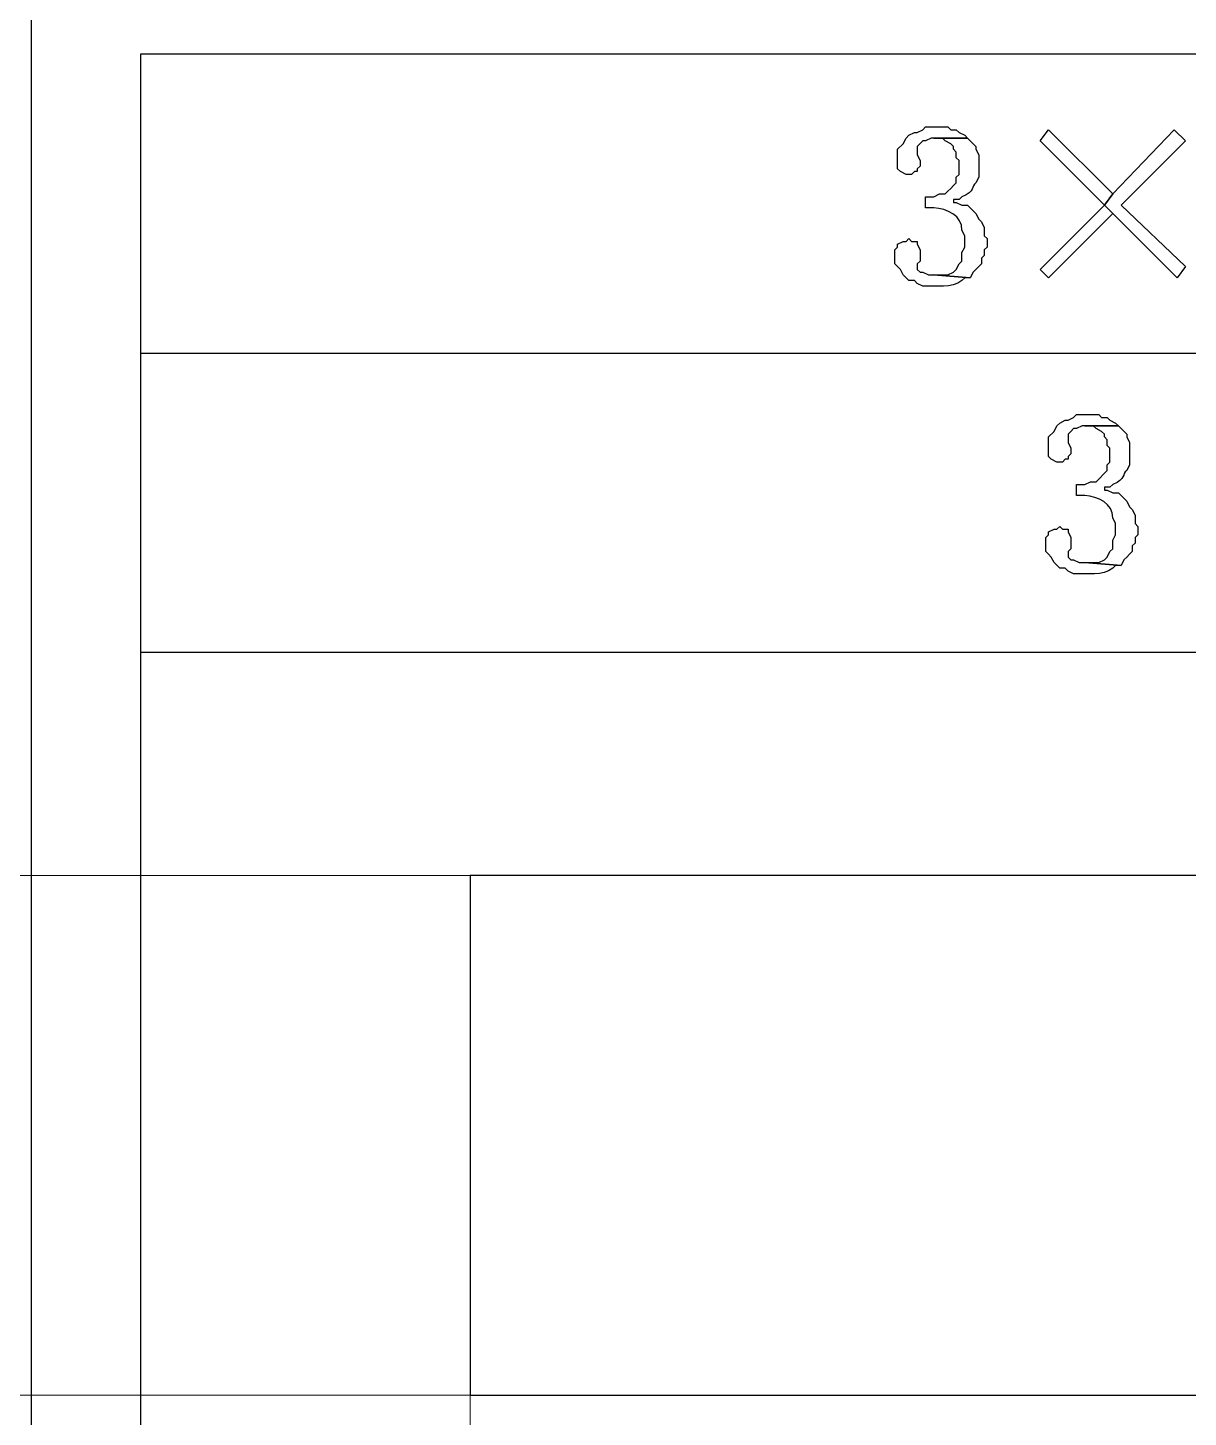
# Model space of a CAD drawing. Header units: centimetres. Extents: x -20.7 to 20.7, y -14.5 to 14.5.
# Drawn here: x -13.185 to -12.306, y 3.068 to 4.121 of the extents above; entities that cross this region are included whole.
import ezdxf

# ---------------------------------------------------------------- set-up
doc = ezdxf.new("R2010")
doc.units = ezdxf.units.CM
doc.header["$MEASUREMENT"] = 0
doc.layers.add('layer 1', color=7, linetype='Continuous')

msp = doc.modelspace()

# ---------------------------------------------------------------- linework, layer by layer
at = {"layer": 'layer 1', "lineweight": 9}
msp.add_open_spline([(19.88612, 13.89874), (19.88612, 13.89874), (-20.11465, 13.89874), (-20.11465, 13.89874), (-20.11465, 13.89874), (-20.11465, 13.89874), (-20.11465, -13.80208), (-20.11465, -13.80208)], degree=3, knots=[0, 0, 0, 0, 0.3333333, 0.3333333, 0.3333333, 0.3333333, 1, 1, 1, 1], dxfattribs=at)
at = {"layer": 'layer 1', "lineweight": 13}
for points in [[(-13.18257, 3.3662), (-13.18257, 3.3662), (-13.18257, 8.38694), (-13.18257, 8.38694)], [(-11.60988, 3.47839), (-11.60988, 3.47839), (-15.55112, 3.47839), (-15.55112, 3.47839)], [(-12.85025, 3.25826), (-12.85025, 3.25826), (-12.85025, 1.63266), (-12.85025, 1.63266)], [(-11.60988, 3.08469), (-11.60988, 3.08469), (-15.55112, 3.08469), (-15.55112, 3.08469)]]:
    msp.add_open_spline(points, degree=3, dxfattribs=at)
at = {"layer": 'layer 1', "lineweight": 20}
msp.add_open_spline([(-8.55553, 0.01129), (-8.55553, 0.01129), (-8.57247, 0.51082), (-8.57247, 0.51082), (-8.57247, 0.51082), (-8.57247, 0.51082), (-12.1708, 0.51082), (-12.1708, 0.51082), (-12.1708, 0.51082), (-12.1708, 0.51082), (-12.1835, 0.01129), (-12.1835, 0.01129), (-12.1835, 0.01129), (-12.1835, 0.01129), (-14.84415, 0.01129), (-14.84415, 0.01129), (-14.84415, 0.01129), (-14.84415, 0.01129), (-14.88225, 2.36079), (-14.88225, 2.36079), (-14.88225, 2.36079), (-14.88225, 2.36079), (-14.86955, 3.21169), (-14.86955, 3.21169), (-14.86955, 3.21169), (-14.86955, 3.21169), (-13.83238, 3.21169), (-13.83238, 3.21169), (-13.83238, 3.21169), (-13.83238, 3.21169), (-13.78793, 5.86176), (-13.78793, 5.86176), (-13.78793, 5.86176), (-13.78793, 5.86176), (-12.63223, 5.86176), (-12.63223, 5.86176), (-12.63223, 5.86176), (-12.63223, 5.86176), (-12.6026, 7.76252), (-12.6026, 7.76252), (-12.6026, 7.76252), (-12.6026, 7.76252), (-8.16395, 7.76252), (-8.16395, 7.76252), (-8.16395, 7.76252), (-8.16395, 7.76252), (-8.1322, 5.86176), (-8.1322, 5.86176), (-8.1322, 5.86176), (-8.1322, 5.86176), (-6.97862, 5.86176), (-6.97862, 5.86176), (-6.97862, 5.86176), (-6.97862, 5.86176), (-6.93417, 3.21169), (-6.93417, 3.21169), (-6.93417, 3.21169), (-6.93417, 3.21169), (-5.897, 3.21169), (-5.897, 3.21169), (-5.897, 3.21169), (-5.897, 3.21169), (-5.88218, 2.36079), (-5.88218, 2.36079), (-5.88218, 2.36079), (-5.88218, 2.36079), (-5.9224, 0.01129), (-5.9224, 0.01129), (-5.9224, 0.01129), (-5.9224, 0.01129), (-8.55553, 0.01129), (-8.55553, 0.01129)], degree=3, knots=[0, 0, 0, 0, 0.0526316, 0.0526316, 0.0526316, 0.0526316, 0.1052632, 0.1052632, 0.1052632, 0.1052632, 0.1578947, 0.1578947, 0.1578947, 0.1578947, 0.2105263, 0.2105263, 0.2105263, 0.2105263, 0.2631579, 0.2631579, 0.2631579, 0.2631579, 0.3157895, 0.3157895, 0.3157895, 0.3157895, 0.3684211, 0.3684211, 0.3684211, 0.3684211, 0.4210526, 0.4210526, 0.4210526, 0.4210526, 0.4736842, 0.4736842, 0.4736842, 0.4736842, 0.5263158, 0.5263158, 0.5263158, 0.5263158, 0.5789474, 0.5789474, 0.5789474, 0.5789474, 0.6315789, 0.6315789, 0.6315789, 0.6315789, 0.6842105, 0.6842105, 0.6842105, 0.6842105, 0.7368421, 0.7368421, 0.7368421, 0.7368421, 0.7894737, 0.7894737, 0.7894737, 0.7894737, 0.8421053, 0.8421053, 0.8421053, 0.8421053, 0.8947368, 0.8947368, 0.8947368, 0.8947368, 1, 1, 1, 1], dxfattribs=at)
at = {"layer": 'layer 1', "lineweight": 25}
for points, knots in [([(-12.38458, 5.76439), (-12.38458, 5.76439), (-12.49042, 5.82789), (-12.49042, 5.82789), (-12.49042, 5.82789), (-12.49042, 5.82789), (-12.5391, 5.85117), (-12.5391, 5.85117), (-12.5391, 5.85117), (-12.5391, 5.85117), (-12.56238, 5.85964), (-12.56238, 5.85964), (-12.56238, 5.85964), (-12.56238, 5.85964), (-12.58143, 5.86176), (-12.58143, 5.86176), (-12.58143, 5.86176), (-12.58143, 5.86176), (-13.644, 5.86176), (-13.644, 5.86176), (-13.644, 5.86176), (-13.70859, 5.86183), (-13.74066, 5.86786), (-13.78158, 5.80037), (-13.78158, 5.80037), (-13.78158, 5.80037), (-13.78793, 5.76439), (-13.78793, 5.76439), (-13.78793, 5.76439), (-13.78793, 5.76439), (-13.83238, 3.21169), (-13.83238, 3.21169)], [0, 0, 0, 0, 0.1111111, 0.1111111, 0.1111111, 0.1111111, 0.2222222, 0.2222222, 0.2222222, 0.2222222, 0.3333333, 0.3333333, 0.3333333, 0.3333333, 0.4444444, 0.4444444, 0.4444444, 0.4444444, 0.5555556, 0.5555556, 0.5555556, 0.5555556, 0.6666667, 0.6666667, 0.6666667, 0.6666667, 0.7777778, 0.7777778, 0.7777778, 0.7777778, 1, 1, 1, 1]), ([(-13.18257, 5.63951), (-13.18257, 5.63951), (-7.58398, 5.63951), (-7.58398, 5.63951), (-7.58398, 5.63951), (-7.58398, 5.63951), (-7.58398, 2.46239), (-7.58398, 2.46239)], [0, 0, 0, 0, 0.3333333, 0.3333333, 0.3333333, 0.3333333, 1, 1, 1, 1]), ([(-7.66653, 4.10069), (-7.66653, 4.10069), (-13.10002, 4.10069), (-13.10002, 4.10069), (-13.10002, 4.10069), (-13.10002, 4.10069), (-13.10002, 2.74602), (-13.10002, 2.74602)], [0, 0, 0, 0, 0.3333333, 0.3333333, 0.3333333, 0.3333333, 1, 1, 1, 1]), ([(-12.85025, 3.08469), (-12.85025, 3.08469), (-12.85025, 3.47839), (-12.85025, 3.47839), (-12.85025, 3.47839), (-12.85025, 3.47839), (-9.93348, 3.47839), (-9.93348, 3.47839), (-9.93348, 3.47839), (-9.93348, 3.47839), (-9.93348, 3.08469), (-9.93348, 3.08469), (-9.93348, 3.08469), (-9.93348, 3.08469), (-12.85025, 3.08469), (-12.85025, 3.08469)], [0, 0, 0, 0, 0.2, 0.2, 0.2, 0.2, 0.4, 0.4, 0.4, 0.4, 0.6, 0.6, 0.6, 0.6, 1, 1, 1, 1])]:
    msp.add_open_spline(points, degree=3, knots=knots, dxfattribs=at)
for points in [[(-13.18257, 2.46239), (-13.18257, 2.46239), (-13.18257, 5.63951), (-13.18257, 5.63951)], [(-13.10002, 3.87421), (-13.10002, 3.87421), (-10.98335, 3.87421), (-10.98335, 3.87421)], [(-13.10002, 3.64772), (-13.10002, 3.64772), (-7.66653, 3.64772), (-7.66653, 3.64772)]]:
    msp.add_open_spline(points, degree=3, dxfattribs=at)
at = {"layer": 'layer 1'}
for points, knots in [([(-12.49677, 4.04565), (-12.49677, 4.04565), (-12.50523, 4.04565), (-12.50523, 4.04565), (-12.50523, 4.04565), (-12.50523, 4.04565), (-12.50735, 4.04354), (-12.50735, 4.04354), (-12.50735, 4.04354), (-12.50735, 4.04354), (-12.51158, 4.04142), (-12.51158, 4.04142), (-12.51158, 4.04142), (-12.51158, 4.04142), (-12.5137, 4.04142), (-12.5137, 4.04142), (-12.5137, 4.04142), (-12.5137, 4.04142), (-12.51793, 4.0393), (-12.51793, 4.0393), (-12.51793, 4.0393), (-12.51793, 4.0393), (-12.52005, 4.03719), (-12.52005, 4.03719), (-12.52005, 4.03719), (-12.52005, 4.03719), (-12.52217, 4.03295), (-12.52217, 4.03295), (-12.52217, 4.03295), (-12.52217, 4.03295), (-12.5264, 4.02872), (-12.5264, 4.02872), (-12.5264, 4.02872), (-12.5264, 4.02872), (-12.5264, 4.0139), (-12.5264, 4.0139), (-12.5264, 4.0139), (-12.5264, 4.0139), (-12.52428, 4.01179), (-12.52428, 4.01179), (-12.52428, 4.01179), (-12.52428, 4.01179), (-12.52005, 4.00967), (-12.52005, 4.00967), (-12.52005, 4.00967), (-12.52005, 4.00967), (-12.51582, 4.00967), (-12.51582, 4.00967), (-12.51582, 4.00967), (-12.51582, 4.00967), (-12.5137, 4.01179), (-12.5137, 4.01179), (-12.5137, 4.01179), (-12.5137, 4.01179), (-12.51158, 4.01179), (-12.51158, 4.01179), (-12.51158, 4.01179), (-12.51158, 4.01179), (-12.51158, 4.0139), (-12.51158, 4.0139), (-12.51158, 4.0139), (-12.51158, 4.0139), (-12.50947, 4.01602), (-12.50947, 4.01602), (-12.50947, 4.01602), (-12.50947, 4.01602), (-12.50947, 4.02025), (-12.50947, 4.02025), (-12.50947, 4.02025), (-12.50947, 4.02025), (-12.51158, 4.02449), (-12.51158, 4.02449), (-12.51158, 4.02449), (-12.51158, 4.02449), (-12.51158, 4.03084), (-12.51158, 4.03084), (-12.51158, 4.03084), (-12.51158, 4.03084), (-12.50735, 4.03507), (-12.50735, 4.03507), (-12.50735, 4.03507), (-12.50735, 4.03507), (-12.50523, 4.03507), (-12.50523, 4.03507), (-12.50523, 4.03507), (-12.50523, 4.03507), (-12.501, 4.03719), (-12.501, 4.03719), (-12.501, 4.03719), (-12.501, 4.03719), (-12.47348, 4.03719), (-12.47348, 4.03719), (-12.47348, 4.03719), (-12.47348, 4.03719), (-12.4756, 4.0393), (-12.4756, 4.0393), (-12.4756, 4.0393), (-12.4756, 4.0393), (-12.47983, 4.04142), (-12.47983, 4.04142), (-12.47983, 4.04142), (-12.47983, 4.04142), (-12.48195, 4.04354), (-12.48195, 4.04354), (-12.48195, 4.04354), (-12.48195, 4.04354), (-12.48618, 4.04354), (-12.48618, 4.04354), (-12.48618, 4.04354), (-12.48618, 4.04354), (-12.4883, 4.04565), (-12.4883, 4.04565), (-12.4883, 4.04565), (-12.4883, 4.04565), (-12.49253, 4.04565), (-12.49253, 4.04565), (-12.49253, 4.04565), (-12.49253, 4.04565), (-12.49677, 4.04565), (-12.49677, 4.04565)], [0, 0, 0, 0, 0.0322581, 0.0322581, 0.0322581, 0.0322581, 0.0645161, 0.0645161, 0.0645161, 0.0645161, 0.0967742, 0.0967742, 0.0967742, 0.0967742, 0.1290323, 0.1290323, 0.1290323, 0.1290323, 0.1612903, 0.1612903, 0.1612903, 0.1612903, 0.1935484, 0.1935484, 0.1935484, 0.1935484, 0.2258065, 0.2258065, 0.2258065, 0.2258065, 0.2580645, 0.2580645, 0.2580645, 0.2580645, 0.2903226, 0.2903226, 0.2903226, 0.2903226, 0.3225806, 0.3225806, 0.3225806, 0.3225806, 0.3548387, 0.3548387, 0.3548387, 0.3548387, 0.3870968, 0.3870968, 0.3870968, 0.3870968, 0.4193548, 0.4193548, 0.4193548, 0.4193548, 0.4516129, 0.4516129, 0.4516129, 0.4516129, 0.483871, 0.483871, 0.483871, 0.483871, 0.516129, 0.516129, 0.516129, 0.516129, 0.5483871, 0.5483871, 0.5483871, 0.5483871, 0.5806452, 0.5806452, 0.5806452, 0.5806452, 0.6129032, 0.6129032, 0.6129032, 0.6129032, 0.6451613, 0.6451613, 0.6451613, 0.6451613, 0.6774194, 0.6774194, 0.6774194, 0.6774194, 0.7096774, 0.7096774, 0.7096774, 0.7096774, 0.7419355, 0.7419355, 0.7419355, 0.7419355, 0.7741935, 0.7741935, 0.7741935, 0.7741935, 0.8064516, 0.8064516, 0.8064516, 0.8064516, 0.8387097, 0.8387097, 0.8387097, 0.8387097, 0.8709677, 0.8709677, 0.8709677, 0.8709677, 0.9032258, 0.9032258, 0.9032258, 0.9032258, 0.9354839, 0.9354839, 0.9354839, 0.9354839, 1, 1, 1, 1]), ([(-12.4121, 4.04354), (-12.4121, 4.04354), (-12.41845, 4.03507), (-12.41845, 4.03507), (-12.41845, 4.03507), (-12.41845, 4.03507), (-12.36977, 3.98639), (-12.36977, 3.98639), (-12.36977, 3.98639), (-12.36977, 3.98639), (-12.36342, 3.99486), (-12.36342, 3.99486), (-12.36342, 3.99486), (-12.36342, 3.99486), (-12.4121, 4.04354), (-12.4121, 4.04354)], [0, 0, 0, 0, 0.2, 0.2, 0.2, 0.2, 0.4, 0.4, 0.4, 0.4, 0.6, 0.6, 0.6, 0.6, 1, 1, 1, 1]), ([(-12.31685, 4.04354), (-12.31685, 4.04354), (-12.36342, 3.99486), (-12.36342, 3.99486), (-12.36342, 3.99486), (-12.36342, 3.99486), (-12.36977, 3.98639), (-12.36977, 3.98639), (-12.36977, 3.98639), (-12.36977, 3.98639), (-12.31473, 3.93136), (-12.31473, 3.93136), (-12.31473, 3.93136), (-12.31473, 3.93136), (-12.30838, 3.93982), (-12.30838, 3.93982), (-12.30838, 3.93982), (-12.30838, 3.93982), (-12.35707, 3.98639), (-12.35707, 3.98639), (-12.35707, 3.98639), (-12.35707, 3.98639), (-12.30838, 4.03507), (-12.30838, 4.03507), (-12.30838, 4.03507), (-12.30838, 4.03507), (-12.31685, 4.04354), (-12.31685, 4.04354)], [0, 0, 0, 0, 0.125, 0.125, 0.125, 0.125, 0.25, 0.25, 0.25, 0.25, 0.375, 0.375, 0.375, 0.375, 0.5, 0.5, 0.5, 0.5, 0.625, 0.625, 0.625, 0.625, 0.75, 0.75, 0.75, 0.75, 1, 1, 1, 1]), ([(-12.47348, 4.03719), (-12.47348, 4.03719), (-12.49888, 4.03719), (-12.49888, 4.03719), (-12.49888, 4.03719), (-12.49888, 4.03719), (-12.49253, 4.03719), (-12.49253, 4.03719), (-12.49253, 4.03719), (-12.49253, 4.03719), (-12.49042, 4.03507), (-12.49042, 4.03507), (-12.49042, 4.03507), (-12.49042, 4.03507), (-12.48618, 4.03296), (-12.48618, 4.03296), (-12.48618, 4.03296), (-12.48618, 4.03296), (-12.48407, 4.03084), (-12.48407, 4.03084), (-12.48407, 4.03084), (-12.48407, 4.03084), (-12.48407, 4.02872), (-12.48407, 4.02872), (-12.48407, 4.02872), (-12.48407, 4.02872), (-12.48195, 4.02661), (-12.48195, 4.02661), (-12.48195, 4.02661), (-12.48195, 4.02661), (-12.48195, 4.02237), (-12.48195, 4.02237), (-12.48195, 4.02237), (-12.48195, 4.02237), (-12.47983, 4.02026), (-12.47983, 4.02026), (-12.47983, 4.02026), (-12.47983, 4.02026), (-12.47983, 4.00967), (-12.47983, 4.00967), (-12.47983, 4.00967), (-12.47983, 4.00967), (-12.48195, 4.00756), (-12.48195, 4.00756), (-12.48195, 4.00756), (-12.48195, 4.00756), (-12.48195, 4.00332), (-12.48195, 4.00332), (-12.48195, 4.00332), (-12.48195, 4.00332), (-12.48407, 4.00121), (-12.48407, 4.00121), (-12.48407, 4.00121), (-12.48407, 4.00121), (-12.48618, 3.99909), (-12.48618, 3.99909), (-12.48618, 3.99909), (-12.48618, 3.99909), (-12.4883, 3.99697), (-12.4883, 3.99697), (-12.4883, 3.99697), (-12.4883, 3.99697), (-12.49042, 3.99486), (-12.49042, 3.99486), (-12.49042, 3.99486), (-12.49042, 3.99486), (-12.49465, 3.99486), (-12.49465, 3.99486), (-12.49465, 3.99486), (-12.49465, 3.99486), (-12.49888, 3.99274), (-12.49888, 3.99274), (-12.49888, 3.99274), (-12.49888, 3.99274), (-12.50523, 3.99274), (-12.50523, 3.99274), (-12.50523, 3.99274), (-12.50523, 3.99274), (-12.50523, 3.98427), (-12.50523, 3.98427), (-12.50523, 3.98427), (-12.50523, 3.98427), (-12.49888, 3.98427), (-12.49888, 3.98427), (-12.49888, 3.98427), (-12.48918, 3.98381), (-12.47722, 3.97835), (-12.47772, 3.96734), (-12.47772, 3.96734), (-12.47772, 3.96734), (-12.4756, 3.96311), (-12.4756, 3.96311), (-12.4756, 3.96311), (-12.4756, 3.96311), (-12.4756, 3.95464), (-12.4756, 3.95464), (-12.4756, 3.95464), (-12.4756, 3.95464), (-12.47772, 3.95041), (-12.47772, 3.95041), (-12.47772, 3.95041), (-12.47772, 3.95041), (-12.47772, 3.94406), (-12.47772, 3.94406), (-12.47772, 3.94406), (-12.47772, 3.94406), (-12.47983, 3.94194), (-12.47983, 3.94194), (-12.47983, 3.94194), (-12.47983, 3.94194), (-12.48195, 3.93771), (-12.48195, 3.93771), (-12.48195, 3.93771), (-12.48195, 3.93771), (-12.48407, 3.93559), (-12.48407, 3.93559), (-12.48407, 3.93559), (-12.48407, 3.93559), (-12.4883, 3.93347), (-12.4883, 3.93347), (-12.4883, 3.93347), (-12.4883, 3.93347), (-12.49888, 3.93347), (-12.49888, 3.93347), (-12.49888, 3.93347), (-12.49888, 3.93347), (-12.47137, 3.93136), (-12.47137, 3.93136), (-12.47137, 3.93136), (-12.47137, 3.93136), (-12.46925, 3.93559), (-12.46925, 3.93559), (-12.46925, 3.93559), (-12.46925, 3.93559), (-12.46713, 3.93771), (-12.46713, 3.93771), (-12.46713, 3.93771), (-12.46713, 3.93771), (-12.4629, 3.94194), (-12.4629, 3.94194), (-12.4629, 3.94194), (-12.4629, 3.94194), (-12.4629, 3.94617), (-12.4629, 3.94617), (-12.4629, 3.94617), (-12.4629, 3.94617), (-12.46078, 3.94829), (-12.46078, 3.94829), (-12.46078, 3.94829), (-12.46078, 3.94829), (-12.46078, 3.95252), (-12.46078, 3.95252), (-12.46078, 3.95252), (-12.46078, 3.95252), (-12.45867, 3.95464), (-12.45867, 3.95464), (-12.45867, 3.95464), (-12.45867, 3.95464), (-12.45867, 3.96099), (-12.45867, 3.96099), (-12.45867, 3.96099), (-12.45867, 3.96099), (-12.46078, 3.96311), (-12.46078, 3.96311), (-12.46078, 3.96311), (-12.46078, 3.96311), (-12.46078, 3.96946), (-12.46078, 3.96946), (-12.46078, 3.96946), (-12.46078, 3.96946), (-12.4629, 3.97369), (-12.4629, 3.97369), (-12.4629, 3.97369), (-12.4629, 3.97369), (-12.46502, 3.97581), (-12.46502, 3.97581), (-12.46502, 3.97581), (-12.46502, 3.97581), (-12.46713, 3.98004), (-12.46713, 3.98004), (-12.46713, 3.98004), (-12.46713, 3.98004), (-12.47137, 3.98427), (-12.47137, 3.98427), (-12.47137, 3.98427), (-12.47137, 3.98427), (-12.47348, 3.98639), (-12.47348, 3.98639), (-12.47348, 3.98639), (-12.47348, 3.98639), (-12.47772, 3.98639), (-12.47772, 3.98639), (-12.47772, 3.98639), (-12.47772, 3.98639), (-12.48195, 3.98851), (-12.48195, 3.98851), (-12.48195, 3.98851), (-12.48195, 3.98851), (-12.48407, 3.98851), (-12.48407, 3.98851), (-12.48407, 3.98851), (-12.48407, 3.98851), (-12.48407, 3.99062), (-12.48407, 3.99062), (-12.48407, 3.99062), (-12.48407, 3.99062), (-12.47983, 3.99062), (-12.47983, 3.99062), (-12.47983, 3.99062), (-12.47983, 3.99062), (-12.47772, 3.99274), (-12.47772, 3.99274), (-12.47772, 3.99274), (-12.46734, 3.99711), (-12.47101, 4.00036), (-12.46713, 4.00332), (-12.46713, 4.00332), (-12.46713, 4.00332), (-12.46502, 4.00756), (-12.46502, 4.00756), (-12.46502, 4.00756), (-12.46502, 4.00756), (-12.46502, 4.02449), (-12.46502, 4.02449), (-12.46502, 4.02449), (-12.46502, 4.02449), (-12.46713, 4.02872), (-12.46713, 4.02872), (-12.46713, 4.02872), (-12.46713, 4.02872), (-12.46713, 4.03084), (-12.46713, 4.03084), (-12.46713, 4.03084), (-12.46713, 4.03084), (-12.47348, 4.03719), (-12.47348, 4.03719)], [0, 0, 0, 0, 0.0166667, 0.0166667, 0.0166667, 0.0166667, 0.0333333, 0.0333333, 0.0333333, 0.0333333, 0.05, 0.05, 0.05, 0.05, 0.0666667, 0.0666667, 0.0666667, 0.0666667, 0.0833333, 0.0833333, 0.0833333, 0.0833333, 0.1, 0.1, 0.1, 0.1, 0.1166667, 0.1166667, 0.1166667, 0.1166667, 0.1333333, 0.1333333, 0.1333333, 0.1333333, 0.15, 0.15, 0.15, 0.15, 0.1666667, 0.1666667, 0.1666667, 0.1666667, 0.1833333, 0.1833333, 0.1833333, 0.1833333, 0.2, 0.2, 0.2, 0.2, 0.2166667, 0.2166667, 0.2166667, 0.2166667, 0.2333333, 0.2333333, 0.2333333, 0.2333333, 0.25, 0.25, 0.25, 0.25, 0.2666667, 0.2666667, 0.2666667, 0.2666667, 0.2833333, 0.2833333, 0.2833333, 0.2833333, 0.3, 0.3, 0.3, 0.3, 0.3166667, 0.3166667, 0.3166667, 0.3166667, 0.3333333, 0.3333333, 0.3333333, 0.3333333, 0.35, 0.35, 0.35, 0.35, 0.3666667, 0.3666667, 0.3666667, 0.3666667, 0.3833333, 0.3833333, 0.3833333, 0.3833333, 0.4, 0.4, 0.4, 0.4, 0.4166667, 0.4166667, 0.4166667, 0.4166667, 0.4333333, 0.4333333, 0.4333333, 0.4333333, 0.45, 0.45, 0.45, 0.45, 0.4666667, 0.4666667, 0.4666667, 0.4666667, 0.4833333, 0.4833333, 0.4833333, 0.4833333, 0.5, 0.5, 0.5, 0.5, 0.5166667, 0.5166667, 0.5166667, 0.5166667, 0.5333333, 0.5333333, 0.5333333, 0.5333333, 0.55, 0.55, 0.55, 0.55, 0.5666667, 0.5666667, 0.5666667, 0.5666667, 0.5833333, 0.5833333, 0.5833333, 0.5833333, 0.6, 0.6, 0.6, 0.6, 0.6166667, 0.6166667, 0.6166667, 0.6166667, 0.6333333, 0.6333333, 0.6333333, 0.6333333, 0.65, 0.65, 0.65, 0.65, 0.6666667, 0.6666667, 0.6666667, 0.6666667, 0.6833333, 0.6833333, 0.6833333, 0.6833333, 0.7, 0.7, 0.7, 0.7, 0.7166667, 0.7166667, 0.7166667, 0.7166667, 0.7333333, 0.7333333, 0.7333333, 0.7333333, 0.75, 0.75, 0.75, 0.75, 0.7666667, 0.7666667, 0.7666667, 0.7666667, 0.7833333, 0.7833333, 0.7833333, 0.7833333, 0.8, 0.8, 0.8, 0.8, 0.8166667, 0.8166667, 0.8166667, 0.8166667, 0.8333333, 0.8333333, 0.8333333, 0.8333333, 0.85, 0.85, 0.85, 0.85, 0.8666667, 0.8666667, 0.8666667, 0.8666667, 0.8833333, 0.8833333, 0.8833333, 0.8833333, 0.9, 0.9, 0.9, 0.9, 0.9166667, 0.9166667, 0.9166667, 0.9166667, 0.9333333, 0.9333333, 0.9333333, 0.9333333, 0.95, 0.95, 0.95, 0.95, 0.9666667, 0.9666667, 0.9666667, 0.9666667, 1, 1, 1, 1]), ([(-12.36977, 3.98639), (-12.36977, 3.98639), (-12.41845, 3.9377), (-12.41845, 3.9377), (-12.41845, 3.9377), (-12.41845, 3.9377), (-12.4121, 3.93135), (-12.4121, 3.93135), (-12.4121, 3.93135), (-12.4121, 3.93135), (-12.36342, 3.98004), (-12.36342, 3.98004), (-12.36342, 3.98004), (-12.36342, 3.98004), (-12.36977, 3.98639), (-12.36977, 3.98639)], [0, 0, 0, 0, 0.2, 0.2, 0.2, 0.2, 0.4, 0.4, 0.4, 0.4, 0.6, 0.6, 0.6, 0.6, 1, 1, 1, 1]), ([(-12.51793, 3.96099), (-12.51793, 3.96099), (-12.52005, 3.95887), (-12.52005, 3.95887), (-12.52005, 3.95887), (-12.52005, 3.95887), (-12.52217, 3.95887), (-12.52217, 3.95887), (-12.52217, 3.95887), (-12.52217, 3.95887), (-12.5264, 3.95675), (-12.5264, 3.95675), (-12.5264, 3.95675), (-12.5264, 3.95675), (-12.5264, 3.95464), (-12.5264, 3.95464), (-12.5264, 3.95464), (-12.5264, 3.95464), (-12.52852, 3.95252), (-12.52852, 3.95252), (-12.52852, 3.95252), (-12.52852, 3.95252), (-12.52852, 3.94194), (-12.52852, 3.94194), (-12.52852, 3.94194), (-12.52852, 3.94194), (-12.52428, 3.9377), (-12.52428, 3.9377), (-12.52428, 3.9377), (-12.52428, 3.9377), (-12.52217, 3.93347), (-12.52217, 3.93347), (-12.52217, 3.93347), (-12.52217, 3.93347), (-12.52005, 3.93135), (-12.52005, 3.93135), (-12.52005, 3.93135), (-12.52005, 3.93135), (-12.51793, 3.92924), (-12.51793, 3.92924), (-12.51793, 3.92924), (-12.51793, 3.92924), (-12.5137, 3.92924), (-12.5137, 3.92924), (-12.5137, 3.92924), (-12.5137, 3.92924), (-12.51158, 3.92712), (-12.51158, 3.92712), (-12.51158, 3.92712), (-12.51158, 3.92712), (-12.50735, 3.925), (-12.50735, 3.925), (-12.50735, 3.925), (-12.49712, 3.92546), (-12.48558, 3.92314), (-12.47772, 3.92924), (-12.47772, 3.92924), (-12.47772, 3.92924), (-12.4756, 3.93135), (-12.4756, 3.93135), (-12.4756, 3.93135), (-12.4756, 3.93135), (-12.47137, 3.93135), (-12.47137, 3.93135), (-12.47137, 3.93135), (-12.47137, 3.93135), (-12.49888, 3.93347), (-12.49888, 3.93347), (-12.49888, 3.93347), (-12.49888, 3.93347), (-12.50312, 3.93347), (-12.50312, 3.93347), (-12.50312, 3.93347), (-12.50312, 3.93347), (-12.50735, 3.93559), (-12.50735, 3.93559), (-12.50735, 3.93559), (-12.50735, 3.93559), (-12.50947, 3.93559), (-12.50947, 3.93559), (-12.50947, 3.93559), (-12.50947, 3.93559), (-12.51158, 3.9377), (-12.51158, 3.9377), (-12.51158, 3.9377), (-12.51158, 3.9377), (-12.51158, 3.94194), (-12.51158, 3.94194), (-12.51158, 3.94194), (-12.51158, 3.94194), (-12.50947, 3.94405), (-12.50947, 3.94405), (-12.50947, 3.94405), (-12.50947, 3.94405), (-12.50947, 3.95252), (-12.50947, 3.95252), (-12.50947, 3.95252), (-12.50947, 3.95252), (-12.51158, 3.95675), (-12.51158, 3.95675), (-12.51158, 3.95675), (-12.51158, 3.95675), (-12.51158, 3.95887), (-12.51158, 3.95887), (-12.51158, 3.95887), (-12.51158, 3.95887), (-12.51582, 3.95887), (-12.51582, 3.95887), (-12.51582, 3.95887), (-12.51582, 3.95887), (-12.51793, 3.96099), (-12.51793, 3.96099)], [0, 0, 0, 0, 0.0344828, 0.0344828, 0.0344828, 0.0344828, 0.0689655, 0.0689655, 0.0689655, 0.0689655, 0.1034483, 0.1034483, 0.1034483, 0.1034483, 0.137931, 0.137931, 0.137931, 0.137931, 0.1724138, 0.1724138, 0.1724138, 0.1724138, 0.2068966, 0.2068966, 0.2068966, 0.2068966, 0.2413793, 0.2413793, 0.2413793, 0.2413793, 0.2758621, 0.2758621, 0.2758621, 0.2758621, 0.3103448, 0.3103448, 0.3103448, 0.3103448, 0.3448276, 0.3448276, 0.3448276, 0.3448276, 0.3793103, 0.3793103, 0.3793103, 0.3793103, 0.4137931, 0.4137931, 0.4137931, 0.4137931, 0.4482759, 0.4482759, 0.4482759, 0.4482759, 0.4827586, 0.4827586, 0.4827586, 0.4827586, 0.5172414, 0.5172414, 0.5172414, 0.5172414, 0.5517241, 0.5517241, 0.5517241, 0.5517241, 0.5862069, 0.5862069, 0.5862069, 0.5862069, 0.6206897, 0.6206897, 0.6206897, 0.6206897, 0.6551724, 0.6551724, 0.6551724, 0.6551724, 0.6896552, 0.6896552, 0.6896552, 0.6896552, 0.7241379, 0.7241379, 0.7241379, 0.7241379, 0.7586207, 0.7586207, 0.7586207, 0.7586207, 0.7931034, 0.7931034, 0.7931034, 0.7931034, 0.8275862, 0.8275862, 0.8275862, 0.8275862, 0.862069, 0.862069, 0.862069, 0.862069, 0.8965517, 0.8965517, 0.8965517, 0.8965517, 0.9310345, 0.9310345, 0.9310345, 0.9310345, 1, 1, 1, 1]), ([(-12.38247, 3.82764), (-12.38247, 3.82764), (-12.39093, 3.82764), (-12.39093, 3.82764), (-12.39093, 3.82764), (-12.39093, 3.82764), (-12.39305, 3.82552), (-12.39305, 3.82552), (-12.39305, 3.82552), (-12.39305, 3.82552), (-12.39728, 3.8234), (-12.39728, 3.8234), (-12.39728, 3.8234), (-12.39728, 3.8234), (-12.3994, 3.8234), (-12.3994, 3.8234), (-12.3994, 3.8234), (-12.3994, 3.8234), (-12.40363, 3.82129), (-12.40363, 3.82129), (-12.40363, 3.82129), (-12.40363, 3.82129), (-12.40575, 3.81917), (-12.40575, 3.81917), (-12.40575, 3.81917), (-12.40575, 3.81917), (-12.40787, 3.81494), (-12.40787, 3.81494), (-12.40787, 3.81494), (-12.40787, 3.81494), (-12.4121, 3.8107), (-12.4121, 3.8107), (-12.4121, 3.8107), (-12.4121, 3.8107), (-12.4121, 3.79589), (-12.4121, 3.79589), (-12.4121, 3.79589), (-12.4121, 3.79589), (-12.40998, 3.79377), (-12.40998, 3.79377), (-12.40998, 3.79377), (-12.40998, 3.79377), (-12.40575, 3.79165), (-12.40575, 3.79165), (-12.40575, 3.79165), (-12.40575, 3.79165), (-12.40152, 3.79165), (-12.40152, 3.79165), (-12.40152, 3.79165), (-12.40152, 3.79165), (-12.3994, 3.79377), (-12.3994, 3.79377), (-12.3994, 3.79377), (-12.3994, 3.79377), (-12.39728, 3.79377), (-12.39728, 3.79377), (-12.39728, 3.79377), (-12.39728, 3.79377), (-12.39728, 3.79589), (-12.39728, 3.79589), (-12.39728, 3.79589), (-12.39728, 3.79589), (-12.39517, 3.798), (-12.39517, 3.798), (-12.39517, 3.798), (-12.39517, 3.798), (-12.39517, 3.80224), (-12.39517, 3.80224), (-12.39517, 3.80224), (-12.39517, 3.80224), (-12.39728, 3.80647), (-12.39728, 3.80647), (-12.39728, 3.80647), (-12.39728, 3.80647), (-12.39728, 3.81282), (-12.39728, 3.81282), (-12.39728, 3.81282), (-12.39728, 3.81282), (-12.39517, 3.81494), (-12.39517, 3.81494), (-12.39517, 3.81494), (-12.39517, 3.81494), (-12.39305, 3.81705), (-12.39305, 3.81705), (-12.39305, 3.81705), (-12.39305, 3.81705), (-12.39093, 3.81705), (-12.39093, 3.81705), (-12.39093, 3.81705), (-12.39093, 3.81705), (-12.3867, 3.81917), (-12.3867, 3.81917), (-12.3867, 3.81917), (-12.3867, 3.81917), (-12.35918, 3.81917), (-12.35918, 3.81917), (-12.35918, 3.81917), (-12.35918, 3.81917), (-12.3613, 3.82129), (-12.3613, 3.82129), (-12.3613, 3.82129), (-12.3613, 3.82129), (-12.36553, 3.8234), (-12.36553, 3.8234), (-12.36553, 3.8234), (-12.36553, 3.8234), (-12.36765, 3.82552), (-12.36765, 3.82552), (-12.36765, 3.82552), (-12.36765, 3.82552), (-12.37188, 3.82552), (-12.37188, 3.82552), (-12.37188, 3.82552), (-12.37188, 3.82552), (-12.374, 3.82764), (-12.374, 3.82764), (-12.374, 3.82764), (-12.374, 3.82764), (-12.37823, 3.82764), (-12.37823, 3.82764), (-12.37823, 3.82764), (-12.37823, 3.82764), (-12.38247, 3.82764), (-12.38247, 3.82764)], [0, 0, 0, 0, 0.03125, 0.03125, 0.03125, 0.03125, 0.0625, 0.0625, 0.0625, 0.0625, 0.09375, 0.09375, 0.09375, 0.09375, 0.125, 0.125, 0.125, 0.125, 0.15625, 0.15625, 0.15625, 0.15625, 0.1875, 0.1875, 0.1875, 0.1875, 0.21875, 0.21875, 0.21875, 0.21875, 0.25, 0.25, 0.25, 0.25, 0.28125, 0.28125, 0.28125, 0.28125, 0.3125, 0.3125, 0.3125, 0.3125, 0.34375, 0.34375, 0.34375, 0.34375, 0.375, 0.375, 0.375, 0.375, 0.40625, 0.40625, 0.40625, 0.40625, 0.4375, 0.4375, 0.4375, 0.4375, 0.46875, 0.46875, 0.46875, 0.46875, 0.5, 0.5, 0.5, 0.5, 0.53125, 0.53125, 0.53125, 0.53125, 0.5625, 0.5625, 0.5625, 0.5625, 0.59375, 0.59375, 0.59375, 0.59375, 0.625, 0.625, 0.625, 0.625, 0.65625, 0.65625, 0.65625, 0.65625, 0.6875, 0.6875, 0.6875, 0.6875, 0.71875, 0.71875, 0.71875, 0.71875, 0.75, 0.75, 0.75, 0.75, 0.78125, 0.78125, 0.78125, 0.78125, 0.8125, 0.8125, 0.8125, 0.8125, 0.84375, 0.84375, 0.84375, 0.84375, 0.875, 0.875, 0.875, 0.875, 0.90625, 0.90625, 0.90625, 0.90625, 0.9375, 0.9375, 0.9375, 0.9375, 1, 1, 1, 1]), ([(-12.35918, 3.81917), (-12.35918, 3.81917), (-12.38458, 3.81917), (-12.38458, 3.81917), (-12.38458, 3.81917), (-12.38458, 3.81917), (-12.37823, 3.81917), (-12.37823, 3.81917), (-12.37823, 3.81917), (-12.37823, 3.81917), (-12.37612, 3.81706), (-12.37612, 3.81706), (-12.37612, 3.81706), (-12.37612, 3.81706), (-12.37188, 3.81494), (-12.37188, 3.81494), (-12.37188, 3.81494), (-12.37188, 3.81494), (-12.36977, 3.81282), (-12.36977, 3.81282), (-12.36977, 3.81282), (-12.36977, 3.81282), (-12.36977, 3.81071), (-12.36977, 3.81071), (-12.36977, 3.81071), (-12.36977, 3.81071), (-12.36765, 3.80859), (-12.36765, 3.80859), (-12.36765, 3.80859), (-12.36765, 3.80859), (-12.36765, 3.80436), (-12.36765, 3.80436), (-12.36765, 3.80436), (-12.36765, 3.80436), (-12.36553, 3.80224), (-12.36553, 3.80224), (-12.36553, 3.80224), (-12.36553, 3.80224), (-12.36553, 3.79166), (-12.36553, 3.79166), (-12.36553, 3.79166), (-12.36553, 3.79166), (-12.36765, 3.78954), (-12.36765, 3.78954), (-12.36765, 3.78954), (-12.36765, 3.78954), (-12.36765, 3.78531), (-12.36765, 3.78531), (-12.36765, 3.78531), (-12.36765, 3.78531), (-12.37612, 3.77684), (-12.37612, 3.77684), (-12.37612, 3.77684), (-12.37612, 3.77684), (-12.38035, 3.77684), (-12.38035, 3.77684), (-12.38035, 3.77684), (-12.38035, 3.77684), (-12.38458, 3.77472), (-12.38458, 3.77472), (-12.38458, 3.77472), (-12.38458, 3.77472), (-12.39093, 3.77472), (-12.39093, 3.77472), (-12.39093, 3.77472), (-12.39093, 3.77472), (-12.39093, 3.76626), (-12.39093, 3.76626), (-12.39093, 3.76626), (-12.39093, 3.76626), (-12.38458, 3.76626), (-12.38458, 3.76626), (-12.38458, 3.76626), (-12.37488, 3.7658), (-12.36292, 3.76033), (-12.36342, 3.74932), (-12.36342, 3.74932), (-12.36342, 3.74932), (-12.3613, 3.74509), (-12.3613, 3.74509), (-12.3613, 3.74509), (-12.3613, 3.74509), (-12.3613, 3.73662), (-12.3613, 3.73662), (-12.3613, 3.73662), (-12.3613, 3.73662), (-12.36342, 3.73239), (-12.36342, 3.73239), (-12.36342, 3.73239), (-12.36342, 3.73239), (-12.36342, 3.72604), (-12.36342, 3.72604), (-12.36342, 3.72604), (-12.36342, 3.72604), (-12.36553, 3.72392), (-12.36553, 3.72392), (-12.36553, 3.72392), (-12.36553, 3.72392), (-12.36765, 3.71969), (-12.36765, 3.71969), (-12.36765, 3.71969), (-12.36765, 3.71969), (-12.36977, 3.71757), (-12.36977, 3.71757), (-12.36977, 3.71757), (-12.36977, 3.71757), (-12.374, 3.71546), (-12.374, 3.71546), (-12.374, 3.71546), (-12.374, 3.71546), (-12.38458, 3.71546), (-12.38458, 3.71546), (-12.38458, 3.71546), (-12.38458, 3.71546), (-12.35707, 3.71334), (-12.35707, 3.71334), (-12.35707, 3.71334), (-12.35707, 3.71334), (-12.35495, 3.71757), (-12.35495, 3.71757), (-12.35495, 3.71757), (-12.35495, 3.71757), (-12.35283, 3.71969), (-12.35283, 3.71969), (-12.35283, 3.71969), (-12.35283, 3.71969), (-12.35072, 3.72181), (-12.35072, 3.72181), (-12.35072, 3.72181), (-12.35072, 3.72181), (-12.3486, 3.72392), (-12.3486, 3.72392), (-12.3486, 3.72392), (-12.3486, 3.72392), (-12.3486, 3.72816), (-12.3486, 3.72816), (-12.3486, 3.72816), (-12.3486, 3.72816), (-12.34648, 3.73027), (-12.34648, 3.73027), (-12.34648, 3.73027), (-12.34648, 3.73027), (-12.34648, 3.73451), (-12.34648, 3.73451), (-12.34648, 3.73451), (-12.34648, 3.73451), (-12.34437, 3.73662), (-12.34437, 3.73662), (-12.34437, 3.73662), (-12.34437, 3.73662), (-12.34437, 3.74297), (-12.34437, 3.74297), (-12.34437, 3.74297), (-12.34437, 3.74297), (-12.34648, 3.74509), (-12.34648, 3.74509), (-12.34648, 3.74509), (-12.34648, 3.74509), (-12.34648, 3.75144), (-12.34648, 3.75144), (-12.34648, 3.75144), (-12.34648, 3.75144), (-12.3486, 3.75567), (-12.3486, 3.75567), (-12.3486, 3.75567), (-12.3486, 3.75567), (-12.35072, 3.75779), (-12.35072, 3.75779), (-12.35072, 3.75779), (-12.35072, 3.75779), (-12.35283, 3.76202), (-12.35283, 3.76202), (-12.35283, 3.76202), (-12.35283, 3.76202), (-12.35918, 3.76837), (-12.35918, 3.76837), (-12.35918, 3.76837), (-12.35918, 3.76837), (-12.36342, 3.76837), (-12.36342, 3.76837), (-12.36342, 3.76837), (-12.36342, 3.76837), (-12.36765, 3.77049), (-12.36765, 3.77049), (-12.36765, 3.77049), (-12.36765, 3.77049), (-12.36977, 3.77049), (-12.36977, 3.77049), (-12.36977, 3.77049), (-12.36977, 3.77049), (-12.36977, 3.77261), (-12.36977, 3.77261), (-12.36977, 3.77261), (-12.36977, 3.77261), (-12.36553, 3.77261), (-12.36553, 3.77261), (-12.36553, 3.77261), (-12.36553, 3.77261), (-12.36342, 3.77472), (-12.36342, 3.77472), (-12.36342, 3.77472), (-12.35308, 3.77906), (-12.35671, 3.78238), (-12.35283, 3.78531), (-12.35283, 3.78531), (-12.35283, 3.78531), (-12.35072, 3.78954), (-12.35072, 3.78954), (-12.35072, 3.78954), (-12.35072, 3.78954), (-12.35072, 3.80647), (-12.35072, 3.80647), (-12.35072, 3.80647), (-12.35072, 3.80647), (-12.35283, 3.81071), (-12.35283, 3.81071), (-12.35283, 3.81071), (-12.35283, 3.81071), (-12.35283, 3.81282), (-12.35283, 3.81282), (-12.35283, 3.81282), (-12.35283, 3.81282), (-12.35918, 3.81917), (-12.35918, 3.81917)], [0, 0, 0, 0, 0.0175439, 0.0175439, 0.0175439, 0.0175439, 0.0350877, 0.0350877, 0.0350877, 0.0350877, 0.0526316, 0.0526316, 0.0526316, 0.0526316, 0.0701754, 0.0701754, 0.0701754, 0.0701754, 0.0877193, 0.0877193, 0.0877193, 0.0877193, 0.1052632, 0.1052632, 0.1052632, 0.1052632, 0.122807, 0.122807, 0.122807, 0.122807, 0.1403509, 0.1403509, 0.1403509, 0.1403509, 0.1578947, 0.1578947, 0.1578947, 0.1578947, 0.1754386, 0.1754386, 0.1754386, 0.1754386, 0.1929825, 0.1929825, 0.1929825, 0.1929825, 0.2105263, 0.2105263, 0.2105263, 0.2105263, 0.2280702, 0.2280702, 0.2280702, 0.2280702, 0.245614, 0.245614, 0.245614, 0.245614, 0.2631579, 0.2631579, 0.2631579, 0.2631579, 0.2807018, 0.2807018, 0.2807018, 0.2807018, 0.2982456, 0.2982456, 0.2982456, 0.2982456, 0.3157895, 0.3157895, 0.3157895, 0.3157895, 0.3333333, 0.3333333, 0.3333333, 0.3333333, 0.3508772, 0.3508772, 0.3508772, 0.3508772, 0.3684211, 0.3684211, 0.3684211, 0.3684211, 0.3859649, 0.3859649, 0.3859649, 0.3859649, 0.4035088, 0.4035088, 0.4035088, 0.4035088, 0.4210526, 0.4210526, 0.4210526, 0.4210526, 0.4385965, 0.4385965, 0.4385965, 0.4385965, 0.4561404, 0.4561404, 0.4561404, 0.4561404, 0.4736842, 0.4736842, 0.4736842, 0.4736842, 0.4912281, 0.4912281, 0.4912281, 0.4912281, 0.5087719, 0.5087719, 0.5087719, 0.5087719, 0.5263158, 0.5263158, 0.5263158, 0.5263158, 0.5438596, 0.5438596, 0.5438596, 0.5438596, 0.5614035, 0.5614035, 0.5614035, 0.5614035, 0.5789474, 0.5789474, 0.5789474, 0.5789474, 0.5964912, 0.5964912, 0.5964912, 0.5964912, 0.6140351, 0.6140351, 0.6140351, 0.6140351, 0.6315789, 0.6315789, 0.6315789, 0.6315789, 0.6491228, 0.6491228, 0.6491228, 0.6491228, 0.6666667, 0.6666667, 0.6666667, 0.6666667, 0.6842105, 0.6842105, 0.6842105, 0.6842105, 0.7017544, 0.7017544, 0.7017544, 0.7017544, 0.7192982, 0.7192982, 0.7192982, 0.7192982, 0.7368421, 0.7368421, 0.7368421, 0.7368421, 0.754386, 0.754386, 0.754386, 0.754386, 0.7719298, 0.7719298, 0.7719298, 0.7719298, 0.7894737, 0.7894737, 0.7894737, 0.7894737, 0.8070175, 0.8070175, 0.8070175, 0.8070175, 0.8245614, 0.8245614, 0.8245614, 0.8245614, 0.8421053, 0.8421053, 0.8421053, 0.8421053, 0.8596491, 0.8596491, 0.8596491, 0.8596491, 0.877193, 0.877193, 0.877193, 0.877193, 0.8947368, 0.8947368, 0.8947368, 0.8947368, 0.9122807, 0.9122807, 0.9122807, 0.9122807, 0.9298246, 0.9298246, 0.9298246, 0.9298246, 0.9473684, 0.9473684, 0.9473684, 0.9473684, 0.9649123, 0.9649123, 0.9649123, 0.9649123, 1, 1, 1, 1]), ([(-12.40363, 3.74297), (-12.40363, 3.74297), (-12.40575, 3.74086), (-12.40575, 3.74086), (-12.40575, 3.74086), (-12.40575, 3.74086), (-12.40787, 3.74086), (-12.40787, 3.74086), (-12.40787, 3.74086), (-12.40787, 3.74086), (-12.4121, 3.73874), (-12.4121, 3.73874), (-12.4121, 3.73874), (-12.4121, 3.73874), (-12.4121, 3.73662), (-12.4121, 3.73662), (-12.4121, 3.73662), (-12.4121, 3.73662), (-12.41422, 3.73451), (-12.41422, 3.73451), (-12.41422, 3.73451), (-12.41422, 3.73451), (-12.41422, 3.72392), (-12.41422, 3.72392), (-12.41422, 3.72392), (-12.41422, 3.72392), (-12.4121, 3.72181), (-12.4121, 3.72181), (-12.4121, 3.72181), (-12.4121, 3.72181), (-12.40998, 3.71969), (-12.40998, 3.71969), (-12.40998, 3.71969), (-12.40998, 3.71969), (-12.40787, 3.71546), (-12.40787, 3.71546), (-12.40787, 3.71546), (-12.40787, 3.71546), (-12.40363, 3.71122), (-12.40363, 3.71122), (-12.40363, 3.71122), (-12.40363, 3.71122), (-12.3994, 3.71122), (-12.3994, 3.71122), (-12.3994, 3.71122), (-12.3994, 3.71122), (-12.39728, 3.70911), (-12.39728, 3.70911), (-12.39728, 3.70911), (-12.39728, 3.70911), (-12.39305, 3.70699), (-12.39305, 3.70699), (-12.39305, 3.70699), (-12.38282, 3.70745), (-12.37128, 3.70512), (-12.36342, 3.71122), (-12.36342, 3.71122), (-12.36342, 3.71122), (-12.3613, 3.71334), (-12.3613, 3.71334), (-12.3613, 3.71334), (-12.3613, 3.71334), (-12.35707, 3.71334), (-12.35707, 3.71334), (-12.35707, 3.71334), (-12.35707, 3.71334), (-12.38458, 3.71546), (-12.38458, 3.71546), (-12.38458, 3.71546), (-12.38458, 3.71546), (-12.38882, 3.71546), (-12.38882, 3.71546), (-12.38882, 3.71546), (-12.38882, 3.71546), (-12.39305, 3.71757), (-12.39305, 3.71757), (-12.39305, 3.71757), (-12.39305, 3.71757), (-12.39517, 3.71757), (-12.39517, 3.71757), (-12.39517, 3.71757), (-12.39517, 3.71757), (-12.39728, 3.71969), (-12.39728, 3.71969), (-12.39728, 3.71969), (-12.39728, 3.71969), (-12.39728, 3.72392), (-12.39728, 3.72392), (-12.39728, 3.72392), (-12.39728, 3.72392), (-12.39517, 3.72604), (-12.39517, 3.72604), (-12.39517, 3.72604), (-12.39517, 3.72604), (-12.39517, 3.73451), (-12.39517, 3.73451), (-12.39517, 3.73451), (-12.39517, 3.73451), (-12.39728, 3.73874), (-12.39728, 3.73874), (-12.39728, 3.73874), (-12.39728, 3.73874), (-12.39728, 3.74086), (-12.39728, 3.74086), (-12.39728, 3.74086), (-12.39728, 3.74086), (-12.40152, 3.74086), (-12.40152, 3.74086), (-12.40152, 3.74086), (-12.40152, 3.74086), (-12.40363, 3.74297), (-12.40363, 3.74297)], [0, 0, 0, 0, 0.0344828, 0.0344828, 0.0344828, 0.0344828, 0.0689655, 0.0689655, 0.0689655, 0.0689655, 0.1034483, 0.1034483, 0.1034483, 0.1034483, 0.137931, 0.137931, 0.137931, 0.137931, 0.1724138, 0.1724138, 0.1724138, 0.1724138, 0.2068966, 0.2068966, 0.2068966, 0.2068966, 0.2413793, 0.2413793, 0.2413793, 0.2413793, 0.2758621, 0.2758621, 0.2758621, 0.2758621, 0.3103448, 0.3103448, 0.3103448, 0.3103448, 0.3448276, 0.3448276, 0.3448276, 0.3448276, 0.3793103, 0.3793103, 0.3793103, 0.3793103, 0.4137931, 0.4137931, 0.4137931, 0.4137931, 0.4482759, 0.4482759, 0.4482759, 0.4482759, 0.4827586, 0.4827586, 0.4827586, 0.4827586, 0.5172414, 0.5172414, 0.5172414, 0.5172414, 0.5517241, 0.5517241, 0.5517241, 0.5517241, 0.5862069, 0.5862069, 0.5862069, 0.5862069, 0.6206897, 0.6206897, 0.6206897, 0.6206897, 0.6551724, 0.6551724, 0.6551724, 0.6551724, 0.6896552, 0.6896552, 0.6896552, 0.6896552, 0.7241379, 0.7241379, 0.7241379, 0.7241379, 0.7586207, 0.7586207, 0.7586207, 0.7586207, 0.7931034, 0.7931034, 0.7931034, 0.7931034, 0.8275862, 0.8275862, 0.8275862, 0.8275862, 0.862069, 0.862069, 0.862069, 0.862069, 0.8965517, 0.8965517, 0.8965517, 0.8965517, 0.9310345, 0.9310345, 0.9310345, 0.9310345, 1, 1, 1, 1])]:
    msp.add_open_spline(points, degree=3, knots=knots, dxfattribs=at)

doc.saveas('drawing.dxf')
